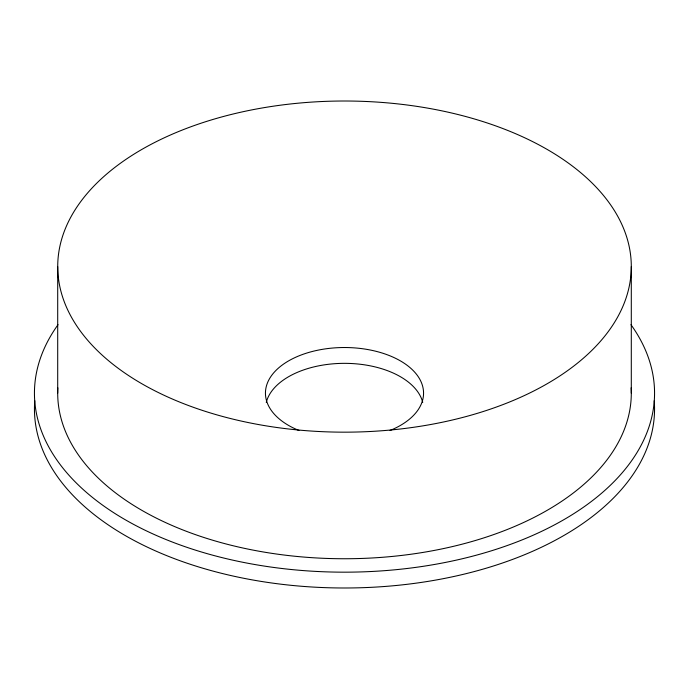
<?xml version="1.0" encoding="UTF-8"?>
<svg xmlns="http://www.w3.org/2000/svg" width="689" height="689" viewBox="0 0 689 689"><rect width="100%" height="100%" fill="white"/><g stroke="black" fill="none" stroke-linecap="round" stroke-linejoin="round"><path stroke-width="1.03" d="M631.296 266.591A286.796 165.584 0 0 1 201.102 409.981A286.796 165.584 0 0 1 201.102 123.193A286.796 165.584 0 0 1 631.296 266.591L631.296 393.169M57.704 266.591L57.704 393.169M631.15 387.812A286.796 165.584 0 0 1 344.5 558.745A286.796 165.584 0 0 1 57.85 387.812M298.948 430.47A79.063 45.646 0 0 1 285.496 362.784A79.063 45.646 0 0 1 403.504 362.784A79.063 45.646 0 0 1 390.052 430.47M654.223 400.757A310.05 179.002 0 0 1 344.5 587.993A310.05 179.002 0 0 1 34.777 400.757M630.96 324.674A310.05 179.002 0 0 1 344.5 572.171A310.05 179.002 0 0 1 58.04 324.674M266.264 402.41A79.063 45.646 0 0 1 344.5 363.344A79.063 45.646 0 0 1 422.736 402.41"/></g></svg>
